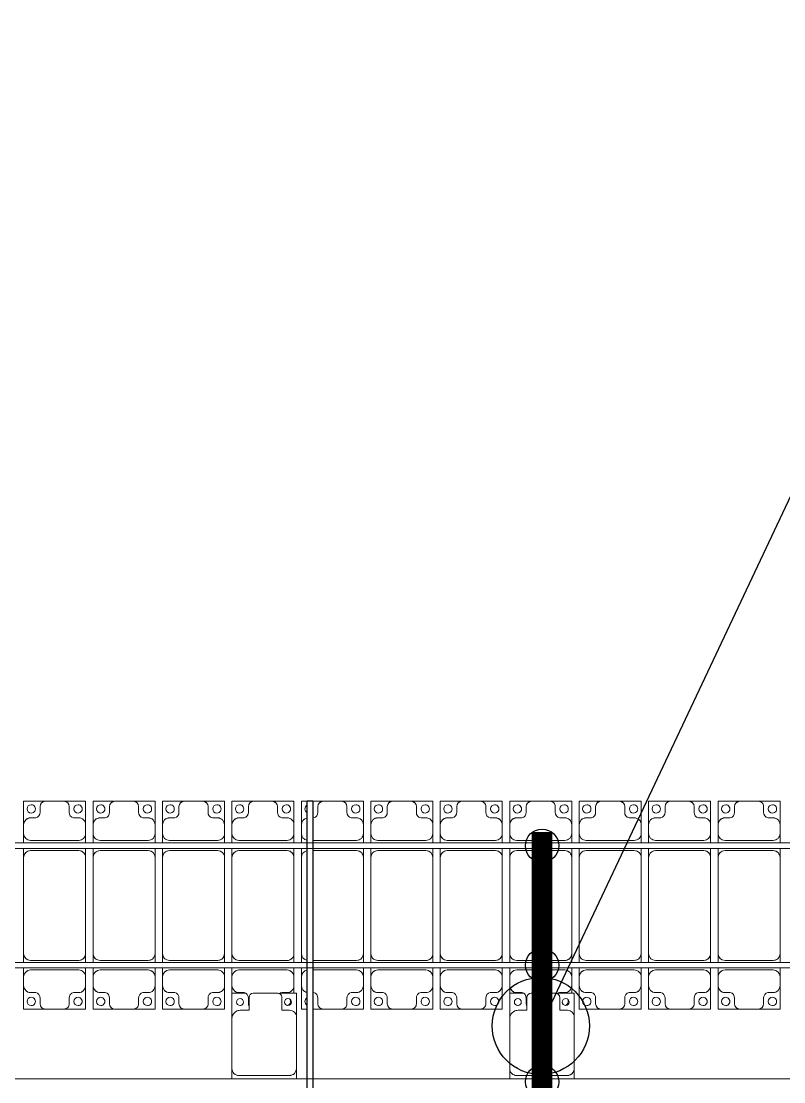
# Model space of a CAD drawing. Header units: millimetres. Extents: x -178706 to 107777, y -87310 to 933.
# Drawn here: x -60641 to -55151, y -7491 to 148 of the extents above; entities that cross this region are included whole.
import ezdxf

# ---------------------------------------------------------------- set-up
doc = ezdxf.new("R2010")
doc.units = ezdxf.units.MM
doc.layers.add('A-GENM', color=13, linetype='Continuous', lineweight=9)
doc.layers.add('S-BEAM', color=12, linetype='Continuous', lineweight=9)
for name, color, linetype in [('GC-BICH NEO', 6, 'Continuous'), ('GC-DAY NEO', 5, 'Continuous'), ('GC-HOP 40x60 GIA CUONG', 1, 'Continuous')]:
    doc.layers.add(name, color=color, linetype=linetype)

# ---------------------------------------------------------------- blocks, each defined once
blk = doc.blocks.new('Dai phao do pin - DẢI PHAO ĐỠ PIN-V56-BỐ TRÍ KHUNG KẾT CẤU BÈ PIN 04')
at = {"layer": 'A-GENM', "color": 7}
for p, q in [((68464.7, 241.6), (68539.7, 241.6)), ((68899.7, 241.6), (68539.7, 241.6)), ((68899.7, 241.6), (69082.2, 241.6)), ((69082.2, 241.6), (69082.2, 142.1)), ((68489.7, 191.6), (68489.7, -173.4)), ((68959.7, 118.2), (68959.7, 181.6)), ((69052.2, 118.2), (68959.7, 118.2)), ((69082.2, -88.2), (69082.2, 88.2)), ((68959.7, -173.4), (68959.7, -118.2)), ((68959.7, -118.2), (69052.2, -118.2)), ((69082.2, -105.4), (69082.2, -223.4)), ((68539.7, -223.4), (68464.7, -223.4)), ((68539.7, -223.4), (68909.7, -223.4)), ((69082.2, -223.4), (68909.7, -223.4))]:
    blk.add_line(p, q, dxfattribs=at)
for centre, radius, start, end in [((68539.7, 191.6), 50, 90, 180), ((68899.7, 181.6), 60, 0, 90), ((68539.7, 191.6), 50, 135, 180), ((68899.7, 181.6), 60, 0, 30), ((69018.6, 183.2), 25, 360, 180), ((69018.6, 183.2), 25, 180, 360), ((69052.2, 88.2), 30, 360, 90), ((69018.6, -161.8), 25, 360, 180), ((69018.6, -161.8), 25, 90, 105), ((69052.2, -88.2), 30, 270, 0), ((69052.2, -88.2), 30, 300, 330), ((68539.7, -173.4), 50, 180, 270), ((68539.7, -173.4), 50, 180, 225), ((68909.7, -173.4), 50, 270, 0), ((68909.7, -173.4), 50, 315, 0), ((69018.6, -161.8), 25, 180, 360)]:
    blk.add_arc(centre, radius, start, end, dxfattribs=at)
blk = doc.blocks.new('Dai phao do pin - DẢI PHAO ĐỠ PIN-V57-BỐ TRÍ KHUNG KẾT CẤU BÈ PIN 04')
at = {"layer": 'A-GENM', "color": 7}
for p, q in [((68464.7, 241.6), (68539.7, 241.6)), ((68899.7, 241.6), (68539.7, 241.6)), ((68902, 241.6), (69082.2, 241.6)), ((69082.2, 241.6), (69082.2, 142.1)), ((68489.7, 191.6), (68489.7, -173.4)), ((68959.7, 118.2), (68959.7, 181.6)), ((69052.2, 118.2), (68959.7, 118.2)), ((69082.2, -88.2), (69082.2, 88.2)), ((68959.7, -173.4), (68959.7, -118.2)), ((68959.7, -118.2), (69052.2, -118.2)), ((69082.2, -105.4), (69082.2, -223.4)), ((68539.7, -223.4), (68464.7, -223.4)), ((68539.7, -223.4), (68909.7, -223.4)), ((69082.2, -223.4), (68909.7, -223.4))]:
    blk.add_line(p, q, dxfattribs=at)
for centre, radius, start, end in [((68539.7, 191.6), 50, 90, 180), ((68899.7, 181.6), 60, 0, 90), ((68539.7, 191.6), 50, 135, 180), ((68899.7, 181.6), 60, 0, 30), ((69018.6, 183.2), 25, 360, 180), ((69018.6, 183.2), 25, 180, 360), ((69052.2, 88.2), 30, 360, 90), ((69018.6, -161.8), 25, 360, 180), ((69018.6, -161.8), 25, 90, 105), ((69052.2, -88.2), 30, 270, 0), ((69052.2, -88.2), 30, 300, 330), ((68539.7, -173.4), 50, 180, 270), ((68539.7, -173.4), 50, 180, 225), ((68909.7, -173.4), 50, 270, 0), ((68909.7, -173.4), 50, 315, 0), ((69018.6, -161.8), 25, 180, 360)]:
    blk.add_arc(centre, radius, start, end, dxfattribs=at)
blk = doc.blocks.new('Dầm C52 - Dầm C52-21053-BỐ TRÍ KHUNG KẾT CẤU BÈ PIN 04')
at = {"layer": 'S-BEAM', "color": 1}
blk.add_line((63553.8, -20), (-63553.8, -20), dxfattribs=at)
blk = doc.blocks.new('Dầm C52 - Dầm C52-21054-BỐ TRÍ KHUNG KẾT CẤU BÈ PIN 04')
at = {"layer": 'S-BEAM', "color": 1}
for p, q in [((-63555, 20), (63555, 20)), ((63555, -20), (-63555, -20))]:
    blk.add_line(p, q, dxfattribs=at)
blk = doc.blocks.new('Dầm C52 - Dầm C52-21055-BỐ TRÍ KHUNG KẾT CẤU BÈ PIN 04')
at = {"layer": 'S-BEAM', "color": 1}
for p, q in [((-63556.2, 20), (63556.2, 20)), ((63556.2, -20), (-63556.2, -20))]:
    blk.add_line(p, q, dxfattribs=at)
blk = doc.blocks.new('Dầm C52 - Hộp 40x60-15957-BỐ TRÍ KHUNG KẾT CẤU BÈ PIN 04')
at = {"layer": 'S-BEAM', "color": 3, "lineweight": 25}
for p, q in [((-37160, 20), (37160, 20)), ((37160, 20), (37160, -20)), ((37160, -20), (-37160, -20))]:
    blk.add_line(p, q, dxfattribs=at)
blk = doc.blocks.new('Dai phaodi lai - DẢI PHAO ĐI LẠI-21666-BỐ TRÍ KHUNG KẾT CẤU BÈ PIN 04')
at = {"layer": 'A-GENM', "color": 7}
for p, q in [((110276.8, 748.4), (110433.1, 748.4)), ((110276.8, 579.3), (110276.8, 748.4)), ((110395.1, 710.4), (110395.1, 670.7)), ((110566.9, 748.4), (110433.1, 748.4)), ((110566.9, 748.4), (110723.2, 748.4)), ((110604.9, 670.7), (110604.9, 710.4)), ((110723.2, 748.4), (110723.2, 579.3)), ((110776.8, 748.4), (110928.3, 748.4)), ((110776.8, 579.3), (110776.8, 748.4)), ((110895.1, 710.4), (110895.1, 670.7)), ((111066.9, 748.4), (110933.1, 748.4)), ((111066.9, 748.4), (111223.2, 748.4)), ((111104.9, 670.7), (111104.9, 710.4)), ((111223.2, 748.4), (111223.2, 579.3)), ((111276.8, 748.4), (111433.1, 748.4)), ((111276.8, 579.3), (111276.8, 748.4)), ((111395.1, 710.4), (111395.1, 670.7)), ((111566.9, 748.4), (111433.1, 748.4)), ((111566.9, 748.4), (111723.2, 748.4)), ((111604.9, 670.7), (111604.9, 710.4)), ((111723.2, 748.4), (111723.2, 579.3)), ((111776.8, 748.4), (111933.1, 748.4)), ((111776.8, 579.3), (111776.8, 748.4)), ((111895.1, 710.4), (111895.1, 670.7)), ((112066.9, 748.4), (111933.1, 748.4)), ((112066.9, 748.4), (112223.2, 748.4)), ((112104.9, 670.7), (112104.9, 710.4)), ((112223.2, 748.4), (112223.2, 579.3)), ((112276.8, 748.4), (112318.3, 748.4)), ((112276.8, 579.3), (112276.8, 748.4)), ((112358.3, 748.4), (112433.1, 748.4)), ((112395.1, 710.4), (112395.1, 670.7)), ((112566.9, 748.4), (112433.1, 748.4)), ((112566.9, 748.4), (112723.2, 748.4)), ((112604.9, 670.7), (112604.9, 710.4)), ((112723.2, 748.4), (112723.2, 579.3)), ((112776.8, 748.4), (112933.1, 748.4)), ((112776.8, 579.3), (112776.8, 748.4)), ((112895.1, 710.4), (112895.1, 670.7)), ((113066.9, 748.4), (112933.1, 748.4)), ((113066.9, 748.4), (113223.2, 748.4)), ((113104.9, 670.7), (113104.9, 710.4)), ((113223.2, 748.4), (113223.2, 579.3)), ((113276.8, 748.4), (113433.1, 748.4)), ((113276.8, 579.3), (113276.8, 748.4)), ((113395.1, 710.4), (113395.1, 670.7)), ((113566.9, 748.4), (113433.1, 748.4)), ((113566.9, 748.4), (113723.2, 748.4)), ((113604.9, 670.7), (113604.9, 710.4)), ((113723.2, 748.4), (113723.2, 579.3)), ((113776.8, 748.4), (113933.1, 748.4)), ((113776.8, 579.3), (113776.8, 748.4)), ((113895.1, 710.4), (113895.1, 670.7)), ((114066.9, 748.4), (113933.1, 748.4)), ((114066.9, 748.4), (114223.2, 748.4)), ((114104.9, 670.7), (114104.9, 710.4)), ((114223.2, 748.4), (114223.2, 579.3)), ((114276.8, 748.4), (114433.1, 748.4)), ((114276.8, 579.3), (114276.8, 748.4)), ((114395.1, 710.4), (114395.1, 670.7)), ((114566.9, 748.4), (114433.1, 748.4)), ((114566.9, 748.4), (114723.2, 748.4)), ((114604.9, 670.7), (114604.9, 710.4)), ((114723.2, 748.4), (114723.2, 579.3)), ((114776.8, 748.4), (114933.1, 748.4)), ((114776.8, 579.3), (114776.8, 748.4)), ((114895.1, 710.4), (114895.1, 670.7)), ((115066.9, 748.4), (114933.1, 748.4)), ((115066.9, 748.4), (115223.2, 748.4)), ((115104.9, 670.7), (115104.9, 710.4)), ((115223.2, 748.4), (115223.2, 579.3)), ((115276.8, 748.4), (115433.1, 748.4)), ((115276.8, 579.3), (115276.8, 748.4)), ((115395.1, 710.4), (115395.1, 670.7)), ((115566.9, 748.4), (115433.1, 748.4)), ((115566.9, 748.4), (115723.2, 748.4)), ((115604.9, 670.7), (115604.9, 710.4)), ((115723.2, 748.4), (115723.2, 579.3)), ((110364.3, 629.3), (110326.8, 629.3)), ((110673.2, 629.3), (110635.7, 629.3)), ((110864.3, 629.3), (110826.8, 629.3)), ((111173.2, 629.3), (111135.7, 629.3)), ((111364.3, 629.3), (111326.8, 629.3)), ((111673.2, 629.3), (111635.7, 629.3)), ((111864.3, 629.3), (111826.8, 629.3)), ((112173.2, 629.3), (112135.7, 629.3)), ((112364.3, 629.3), (112358.3, 629.3)), ((112673.2, 629.3), (112635.7, 629.3)), ((112864.3, 629.3), (112826.8, 629.3)), ((113173.2, 629.3), (113135.7, 629.3)), ((113364.3, 629.3), (113326.8, 629.3)), ((113673.2, 629.3), (113635.7, 629.3)), ((113864.3, 629.3), (113826.8, 629.3)), ((114173.2, 629.3), (114135.7, 629.3)), ((114364.3, 629.3), (114326.8, 629.3)), ((114673.2, 629.3), (114635.7, 629.3)), ((114864.3, 629.3), (114826.8, 629.3)), ((115173.2, 629.3), (115135.7, 629.3)), ((115364.3, 629.3), (115326.8, 629.3)), ((115673.2, 629.3), (115635.7, 629.3)), ((110276.8, 579.3), (110276.8, 516.7)), ((110723.2, 516.7), (110723.2, 579.3)), ((110776.8, 579.3), (110776.8, 516.7)), ((111223.2, 516.7), (111223.2, 579.3)), ((111276.8, 579.3), (111276.8, 516.7)), ((111723.2, 516.7), (111723.2, 579.3)), ((111776.8, 579.3), (111776.8, 516.7)), ((112223.2, 516.7), (112223.2, 579.3)), ((112276.8, 579.3), (112276.8, 516.7)), ((112723.2, 516.7), (112723.2, 579.3)), ((112776.8, 579.3), (112776.8, 516.7)), ((113223.2, 516.7), (113223.2, 579.3)), ((113276.8, 579.3), (113276.8, 516.7)), ((113723.2, 516.7), (113723.2, 579.3)), ((113776.8, 579.3), (113776.8, 516.7)), ((114223.2, 516.7), (114223.2, 579.3)), ((114276.8, 579.3), (114276.8, 516.7)), ((114723.2, 516.7), (114723.2, 579.3)), ((114776.8, 579.3), (114776.8, 516.7)), ((115223.2, 516.7), (115223.2, 579.3)), ((115276.8, 579.3), (115276.8, 516.7)), ((115723.2, 516.7), (115723.2, 579.3)), ((110276.8, 447.9), (110276.8, 516.7)), ((110326.8, 466.7), (110673.2, 466.7)), ((110723.2, 516.7), (110723.2, 447.9)), ((110776.8, 447.9), (110776.8, 516.7)), ((110826.8, 466.7), (111173.2, 466.7)), ((111223.2, 516.7), (111223.2, 447.9)), ((111276.8, 447.9), (111276.8, 516.7)), ((111326.8, 466.7), (111673.2, 466.7)), ((111723.2, 516.7), (111723.2, 447.9)), ((111776.8, 447.9), (111776.8, 516.7)), ((111826.8, 466.7), (112173.2, 466.7)), ((112223.2, 516.7), (112223.2, 447.9)), ((112276.8, 447.9), (112276.8, 516.7)), ((112358.3, 466.7), (112673.2, 466.7)), ((112723.2, 516.7), (112723.2, 447.9)), ((112776.8, 447.9), (112776.8, 516.7)), ((112826.8, 466.7), (113173.2, 466.7)), ((113223.2, 516.7), (113223.2, 447.9)), ((113276.8, 447.9), (113276.8, 516.7)), ((113326.8, 466.7), (113673.2, 466.7)), ((113723.2, 516.7), (113723.2, 447.9)), ((113776.8, 447.9), (113776.8, 516.7)), ((113826.8, 466.7), (114173.2, 466.7)), ((114223.2, 516.7), (114223.2, 447.9)), ((114276.8, 447.9), (114276.8, 516.7)), ((114326.8, 466.7), (114673.2, 466.7)), ((114723.2, 516.7), (114723.2, 447.9)), ((114776.8, 447.9), (114776.8, 516.7)), ((114826.8, 466.7), (115173.2, 466.7)), ((115223.2, 516.7), (115223.2, 447.9)), ((115276.8, 447.9), (115276.8, 516.7)), ((115326.8, 466.7), (115673.2, 466.7)), ((115723.2, 516.7), (115723.2, 447.9)), ((110276.8, 343.3), (110276.8, 407.9)), ((110673.2, 393.3), (110326.8, 393.3)), ((110723.2, 407.9), (110723.2, 343.3)), ((110776.8, 343.3), (110776.8, 407.9)), ((111173.2, 393.3), (110826.8, 393.3)), ((111223.2, 407.9), (111223.2, 343.3)), ((111276.8, 343.3), (111276.8, 407.9)), ((111673.2, 393.3), (111326.8, 393.3)), ((111723.2, 407.9), (111723.2, 343.3)), ((111776.8, 343.3), (111776.8, 407.9)), ((112173.2, 393.3), (111826.8, 393.3)), ((112223.2, 407.9), (112223.2, 343.3)), ((112276.8, 343.3), (112276.8, 407.9)), ((112673.2, 393.3), (112358.3, 393.3)), ((112723.2, 407.9), (112723.2, 343.3)), ((112776.8, 343.3), (112776.8, 407.9)), ((113173.2, 393.3), (112826.8, 393.3)), ((113223.2, 407.9), (113223.2, 343.3)), ((113276.8, 343.3), (113276.8, 407.9)), ((113673.2, 393.3), (113326.8, 393.3)), ((113723.2, 407.9), (113723.2, 343.3)), ((113776.8, 343.3), (113776.8, 407.9)), ((114173.2, 393.3), (113826.8, 393.3)), ((114223.2, 407.9), (114223.2, 343.3)), ((114276.8, 343.3), (114276.8, 407.9)), ((114673.2, 393.3), (114326.8, 393.3)), ((114723.2, 407.9), (114723.2, 343.3)), ((114776.8, 343.3), (114776.8, 407.9)), ((115173.2, 393.3), (114826.8, 393.3)), ((115223.2, 407.9), (115223.2, 343.3)), ((115276.8, 343.3), (115276.8, 407.9)), ((115673.2, 393.3), (115326.8, 393.3)), ((115723.2, 407.9), (115723.2, 343.3)), ((110276.8, 343.3), (110276.8, -348.3)), ((110723.2, -348.3), (110723.2, 343.3)), ((110776.8, 343.3), (110776.8, -348.3)), ((111223.2, -348.3), (111223.2, 343.3)), ((111276.8, 343.3), (111276.8, -348.3)), ((111723.2, -348.3), (111723.2, 343.3)), ((111776.8, 343.3), (111776.8, -348.3)), ((112223.2, -348.3), (112223.2, 343.3)), ((112276.8, 343.3), (112276.8, -348.3)), ((112723.2, -348.3), (112723.2, 343.3)), ((112776.8, 343.3), (112776.8, -348.3)), ((113223.2, -348.3), (113223.2, 343.3)), ((113276.8, 343.3), (113276.8, -348.3)), ((113723.2, -348.3), (113723.2, 343.3)), ((113776.8, 343.3), (113776.8, -348.3)), ((114223.2, -348.3), (114223.2, 343.3)), ((114276.8, 343.3), (114276.8, -348.3)), ((114723.2, -348.3), (114723.2, 343.3)), ((114776.8, 343.3), (114776.8, -348.3)), ((115223.2, -348.3), (115223.2, 343.3)), ((115276.8, 343.3), (115276.8, -348.3)), ((115723.2, -348.3), (115723.2, 343.3)), ((110276.8, -412.1), (110276.8, -348.3)), ((110723.2, -348.3), (110723.2, -412.1)), ((110776.8, -412.1), (110776.8, -348.3)), ((111223.2, -348.3), (111223.2, -412.1)), ((111276.8, -412.1), (111276.8, -348.3)), ((111723.2, -348.3), (111723.2, -412.1)), ((111776.8, -412.1), (111776.8, -348.3)), ((112223.2, -348.3), (112223.2, -412.1)), ((112276.8, -412.1), (112276.8, -348.3)), ((112723.2, -348.3), (112723.2, -412.1)), ((112776.8, -412.1), (112776.8, -348.3)), ((113223.2, -348.3), (113223.2, -412.1)), ((113276.8, -412.1), (113276.8, -348.3)), ((113723.2, -348.3), (113723.2, -412.1)), ((113776.8, -412.1), (113776.8, -348.3)), ((114223.2, -348.3), (114223.2, -412.1)), ((114276.8, -412.1), (114276.8, -348.3)), ((114723.2, -348.3), (114723.2, -412.1)), ((114776.8, -412.1), (114776.8, -348.3)), ((115223.2, -348.3), (115223.2, -412.1)), ((115276.8, -412.1), (115276.8, -348.3)), ((115723.2, -348.3), (115723.2, -412.1)), ((110276.8, -516.7), (110276.8, -452.1)), ((110326.8, -398.3), (110673.2, -398.3)), ((110723.2, -452.1), (110723.2, -516.7)), ((110776.8, -516.7), (110776.8, -452.1)), ((110826.8, -398.3), (111173.2, -398.3)), ((111223.2, -452.1), (111223.2, -516.7)), ((111276.8, -516.7), (111276.8, -452.1)), ((111326.8, -398.3), (111673.2, -398.3)), ((111723.2, -452.1), (111723.2, -516.7)), ((111776.8, -516.7), (111776.8, -452.1)), ((111826.8, -398.3), (112173.2, -398.3)), ((112223.2, -452.1), (112223.2, -516.7)), ((112276.8, -516.7), (112276.8, -452.1)), ((112358.3, -398.3), (112673.2, -398.3)), ((112723.2, -452.1), (112723.2, -516.7)), ((112776.8, -516.7), (112776.8, -452.1)), ((112826.8, -398.3), (113173.2, -398.3)), ((113223.2, -452.1), (113223.2, -516.7)), ((113276.8, -516.7), (113276.8, -452.1)), ((113326.8, -398.3), (113673.2, -398.3)), ((113723.2, -452.1), (113723.2, -516.7)), ((113776.8, -516.7), (113776.8, -452.1)), ((113826.8, -398.3), (114173.2, -398.3)), ((114223.2, -452.1), (114223.2, -516.7)), ((114276.8, -516.7), (114276.8, -452.1)), ((114326.8, -398.3), (114673.2, -398.3)), ((114723.2, -452.1), (114723.2, -516.7)), ((114776.8, -516.7), (114776.8, -452.1)), ((114826.8, -398.3), (115173.2, -398.3)), ((115223.2, -452.1), (115223.2, -516.7)), ((115276.8, -516.7), (115276.8, -452.1)), ((115326.8, -398.3), (115673.2, -398.3)), ((115723.2, -452.1), (115723.2, -516.7)), ((110276.8, -516.7), (110276.8, -579.3)), ((110673.2, -466.7), (110326.8, -466.7)), ((110723.2, -579.3), (110723.2, -516.7)), ((110776.8, -516.7), (110776.8, -579.3)), ((111173.2, -466.7), (110826.8, -466.7)), ((111223.2, -579.3), (111223.2, -516.7)), ((111276.8, -516.7), (111276.8, -579.3)), ((111673.2, -466.7), (111326.8, -466.7)), ((111723.2, -579.3), (111723.2, -516.7)), ((111776.8, -516.7), (111776.8, -579.3)), ((112173.2, -466.7), (111826.8, -466.7)), ((112223.2, -579.3), (112223.2, -516.7)), ((112276.8, -516.7), (112276.8, -579.3)), ((112673.2, -466.7), (112358.3, -466.7)), ((112723.2, -579.3), (112723.2, -516.7)), ((112776.8, -516.7), (112776.8, -579.3)), ((113173.2, -466.7), (112826.8, -466.7)), ((113223.2, -579.3), (113223.2, -516.7)), ((113276.8, -516.7), (113276.8, -579.3)), ((113673.2, -466.7), (113326.8, -466.7)), ((113723.2, -579.3), (113723.2, -516.7)), ((113776.8, -516.7), (113776.8, -579.3)), ((114173.2, -466.7), (113826.8, -466.7)), ((114223.2, -579.3), (114223.2, -516.7)), ((114276.8, -516.7), (114276.8, -579.3)), ((114673.2, -466.7), (114326.8, -466.7)), ((114723.2, -579.3), (114723.2, -516.7)), ((114776.8, -516.7), (114776.8, -579.3)), ((115173.2, -466.7), (114826.8, -466.7)), ((115223.2, -579.3), (115223.2, -516.7)), ((115276.8, -516.7), (115276.8, -579.3)), ((115673.2, -466.7), (115326.8, -466.7)), ((115723.2, -579.3), (115723.2, -516.7)), ((110276.8, -748.4), (110276.8, -579.3)), ((110723.2, -579.3), (110723.2, -748.4)), ((110776.8, -748.4), (110776.8, -579.3)), ((111223.2, -579.3), (111223.2, -748.4)), ((111276.8, -748.4), (111276.8, -579.3)), ((111723.2, -579.3), (111723.2, -748.4)), ((111776.8, -634.6), (111776.8, -579.3)), ((112223.2, -579.3), (112223.2, -637.1)), ((112276.8, -748.4), (112276.8, -579.3)), ((112723.2, -579.3), (112723.2, -748.4)), ((112776.8, -748.4), (112776.8, -579.3)), ((113223.2, -579.3), (113223.2, -748.4)), ((113276.8, -748.4), (113276.8, -579.3)), ((113723.2, -579.3), (113723.2, -748.4)), ((113776.8, -634.6), (113776.8, -579.3)), ((114223.2, -579.3), (114223.2, -637.1)), ((114276.8, -748.4), (114276.8, -579.3)), ((114723.2, -579.3), (114723.2, -748.4)), ((114776.8, -748.4), (114776.8, -579.3)), ((115223.2, -579.3), (115223.2, -748.4)), ((115276.8, -748.4), (115276.8, -579.3)), ((115723.2, -579.3), (115723.2, -748.4)), ((110326.8, -629.3), (110364.3, -629.3)), ((110395.1, -670.7), (110395.1, -710.4)), ((110604.9, -710.4), (110604.9, -670.7)), ((110635.7, -629.3), (110673.2, -629.3)), ((110826.8, -629.3), (110864.3, -629.3)), ((110895.1, -670.7), (110895.1, -710.4)), ((111104.9, -710.4), (111104.9, -670.7)), ((111135.7, -629.3), (111173.2, -629.3)), ((111326.8, -629.3), (111364.3, -629.3)), ((111395.1, -670.7), (111395.1, -710.4)), ((111604.9, -710.4), (111604.9, -670.7)), ((111635.7, -629.3), (111673.2, -629.3)), ((111826.8, -629.3), (111864.3, -629.3)), ((111895.1, -670.7), (111895.1, -710.4)), ((112135.7, -629.3), (112173.2, -629.3)), ((112358.3, -629.3), (112364.3, -629.3)), ((112395.1, -670.7), (112395.1, -710.4)), ((112604.9, -710.4), (112604.9, -670.7)), ((112635.7, -629.3), (112673.2, -629.3)), ((112826.8, -629.3), (112864.3, -629.3)), ((112895.1, -670.7), (112895.1, -710.4)), ((113104.9, -710.4), (113104.9, -670.7)), ((113135.7, -629.3), (113173.2, -629.3)), ((113326.8, -629.3), (113364.3, -629.3)), ((113395.1, -670.7), (113395.1, -710.4)), ((113604.9, -710.4), (113604.9, -670.7)), ((113635.7, -629.3), (113673.2, -629.3)), ((113826.8, -629.3), (113864.3, -629.3)), ((113895.1, -670.7), (113895.1, -710.4)), ((114135.7, -629.3), (114173.2, -629.3)), ((114326.8, -629.3), (114364.3, -629.3)), ((114395.1, -670.7), (114395.1, -710.4)), ((114604.9, -710.4), (114604.9, -670.7)), ((114635.7, -629.3), (114673.2, -629.3)), ((114826.8, -629.3), (114864.3, -629.3)), ((114895.1, -670.7), (114895.1, -710.4)), ((115104.9, -710.4), (115104.9, -670.7)), ((115135.7, -629.3), (115173.2, -629.3)), ((115326.8, -629.3), (115364.3, -629.3)), ((115395.1, -670.7), (115395.1, -710.4)), ((115604.9, -710.4), (115604.9, -670.7)), ((115635.7, -629.3), (115673.2, -629.3)), ((110433.1, -748.4), (110276.8, -748.4)), ((110433.1, -748.4), (110566.9, -748.4)), ((110723.2, -748.4), (110566.9, -748.4)), ((110928.3, -748.4), (110776.8, -748.4)), ((110933.1, -748.4), (111066.9, -748.4)), ((111223.2, -748.4), (111066.9, -748.4)), ((111433.1, -748.4), (111276.8, -748.4)), ((111433.1, -748.4), (111566.9, -748.4)), ((111723.2, -748.4), (111566.9, -748.4)), ((112318.3, -748.4), (112276.8, -748.4)), ((112433.1, -748.4), (112358.3, -748.4)), ((112433.1, -748.4), (112566.9, -748.4)), ((112723.2, -748.4), (112566.9, -748.4)), ((112933.1, -748.4), (112776.8, -748.4)), ((112933.1, -748.4), (113066.9, -748.4)), ((113223.2, -748.4), (113066.9, -748.4)), ((113433.1, -748.4), (113276.8, -748.4)), ((113433.1, -748.4), (113566.9, -748.4)), ((113723.2, -748.4), (113566.9, -748.4)), ((114433.1, -748.4), (114276.8, -748.4)), ((114433.1, -748.4), (114566.9, -748.4)), ((114723.2, -748.4), (114566.9, -748.4)), ((114933.1, -748.4), (114776.8, -748.4)), ((114933.1, -748.4), (115066.9, -748.4)), ((115223.2, -748.4), (115066.9, -748.4)), ((115433.1, -748.4), (115276.8, -748.4)), ((115433.1, -748.4), (115566.9, -748.4)), ((115723.2, -748.4), (115566.9, -748.4))]:
    blk.add_line(p, q, dxfattribs=at)
for centre, radius, start, end in [((110331.6, 693.3), 30, 90, 270), ((110331.6, 693.3), 30, 270, 90), ((110433.1, 710.4), 38, 90, 180), ((110433.1, 710.4), 38, 90, 135), ((110566.9, 710.4), 38, 0, 90), ((110566.9, 710.4), 38, 45, 90), ((110668.4, 693.3), 30, 90, 270), ((110668.4, 693.3), 30, 270, 90), ((110831.6, 693.3), 30, 90, 270), ((110831.6, 693.3), 30, 270, 90), ((110933.1, 710.4), 38, 90, 180), ((110933.1, 710.4), 38, 97.31663, 135), ((111066.9, 710.4), 38, 0, 90), ((111066.9, 710.4), 38, 45, 90), ((111168.4, 693.3), 30, 90, 270), ((111168.4, 693.3), 30, 270, 90), ((111331.6, 693.3), 30, 90, 270), ((111331.6, 693.3), 30, 270, 90), ((111433.1, 710.4), 38, 90, 180), ((111433.1, 710.4), 38, 90, 135), ((111566.9, 710.4), 38, 0, 90), ((111566.9, 710.4), 38, 45, 90), ((111668.4, 693.3), 30, 90, 270), ((111668.4, 693.3), 30, 270, 90), ((111831.6, 693.3), 30, 90, 270), ((111831.6, 693.3), 30, 270, 90), ((111933.1, 710.4), 38, 90, 180), ((111933.1, 710.4), 38, 90, 135), ((112066.9, 710.4), 38, 0, 90), ((112066.9, 710.4), 38, 45, 90), ((112168.4, 693.3), 30, 90, 270), ((112168.4, 693.3), 30, 270, 90), ((112331.6, 693.3), 30, 120, 240), ((112331.6, 693.3), 30, 345, 15), ((112433.1, 710.4), 38, 90, 180), ((112433.1, 710.4), 38, 90, 135), ((112566.9, 710.4), 38, 0, 90), ((112566.9, 710.4), 38, 45, 90), ((112668.4, 693.3), 30, 90, 270), ((112668.4, 693.3), 30, 270, 90), ((112831.6, 693.3), 30, 90, 270), ((112831.6, 693.3), 30, 270, 90), ((112933.1, 710.4), 38, 90, 180), ((112933.1, 710.4), 38, 90, 135), ((113066.9, 710.4), 38, 0, 90), ((113066.9, 710.4), 38, 45, 90), ((113168.4, 693.3), 30, 90, 270), ((113168.4, 693.3), 30, 270, 90), ((113331.6, 693.3), 30, 90, 270), ((113331.6, 693.3), 30, 270, 90), ((113433.1, 710.4), 38, 90, 180), ((113433.1, 710.4), 38, 90, 135), ((113566.9, 710.4), 38, 360, 90), ((113566.9, 710.4), 38, 45, 90), ((113668.4, 693.3), 30, 90, 270), ((113668.4, 693.3), 30, 270, 90), ((113831.6, 693.3), 30, 90, 270), ((113831.6, 693.3), 30, 270, 90), ((113933.1, 710.4), 38, 90, 180), ((113933.1, 710.4), 38, 90, 124.24719), ((114066.9, 710.4), 38, 360, 90), ((114066.9, 710.4), 38, 45, 90), ((114168.4, 693.3), 30, 90, 270), ((114168.4, 693.3), 30, 270, 90), ((114331.6, 693.3), 30, 90, 270), ((114331.6, 693.3), 30, 270, 90), ((114433.1, 710.4), 38, 90, 180), ((114433.1, 710.4), 38, 90, 135), ((114566.9, 710.4), 38, 0, 90), ((114566.9, 710.4), 38, 45, 90), ((114668.4, 693.3), 30, 90, 270), ((114668.4, 693.3), 30, 270, 90), ((114831.6, 693.3), 30, 90, 270), ((114831.6, 693.3), 30, 270, 90), ((114933.1, 710.4), 38, 90, 180), ((114933.1, 710.4), 38, 90, 135), ((115066.9, 710.4), 38, 0, 90), ((115066.9, 710.4), 38, 45, 90), ((115168.4, 693.3), 30, 90, 270), ((115168.4, 693.3), 30, 270, 90), ((115331.6, 693.3), 30, 90, 270), ((115331.6, 693.3), 30, 270, 90), ((115433.1, 710.4), 38, 90, 180), ((115433.1, 710.4), 38, 90, 135), ((115566.9, 710.4), 38, 360, 90), ((115566.9, 710.4), 38, 45, 90), ((115668.4, 693.3), 30, 90, 270), ((115668.4, 693.3), 30, 270, 90), ((110326.8, 579.3), 50, 90, 180), ((110326.8, 579.3), 50, 90, 135), ((110355.2, 668.2), 40, 283.18854, 3.50807), ((110644.8, 668.2), 40, 176.49193, 256.81146), ((110673.2, 579.3), 50, 360, 90), ((110673.2, 579.3), 50, 45, 90), ((110826.8, 579.3), 50, 90, 180), ((110826.8, 579.3), 50, 90, 135), ((110855.2, 668.2), 40, 283.18854, 3.50807), ((111144.8, 668.2), 40, 176.49193, 256.81146), ((111173.2, 579.3), 50, 0, 90), ((111173.2, 579.3), 50, 45, 90), ((111326.8, 579.3), 50, 90, 180), ((111326.8, 579.3), 50, 90, 135), ((111355.2, 668.2), 40, 283.18854, 3.50807), ((111644.8, 668.2), 40, 176.49193, 256.81146), ((111673.2, 579.3), 50, 0, 90), ((111673.2, 579.3), 50, 45, 88.91342), ((111826.8, 579.3), 50, 90, 180), ((111826.8, 579.3), 50, 90, 135), ((111855.2, 668.2), 40, 283.18854, 3.50807), ((112144.8, 668.2), 40, 176.49193, 256.81146), ((112173.2, 579.3), 50, 360, 90), ((112173.2, 579.3), 50, 45, 90), ((112326.8, 579.3), 50, 105, 180), ((112326.8, 579.3), 50, 105, 135), ((112355.2, 668.2), 40, 283.18854, 3.50807), ((112644.8, 668.2), 40, 176.49193, 256.81146), ((112673.2, 579.3), 50, 360, 90), ((112673.2, 579.3), 50, 45, 90), ((112826.8, 579.3), 50, 90, 180), ((112826.8, 579.3), 50, 90, 132.67283), ((112855.2, 668.2), 40, 283.18854, 3.50807), ((113144.8, 668.2), 40, 176.49193, 256.81146), ((113173.2, 579.3), 50, 360, 90), ((113173.2, 579.3), 50, 45, 90), ((113326.8, 579.3), 50, 90, 180), ((113326.8, 579.3), 50, 90, 135), ((113355.2, 668.2), 40, 283.18854, 3.50807), ((113644.8, 668.2), 40, 176.49193, 256.81146), ((113673.2, 579.3), 50, 0, 90), ((113673.2, 579.3), 50, 45, 90), ((113826.8, 579.3), 50, 90, 180), ((113826.8, 579.3), 50, 90, 135), ((113855.2, 668.2), 40, 283.18854, 3.50807), ((114144.8, 668.2), 40, 176.49193, 256.81146), ((114173.2, 579.3), 50, 360, 90), ((114173.2, 579.3), 50, 45, 90), ((114326.8, 579.3), 50, 90, 180), ((114326.8, 579.3), 50, 90, 135), ((114355.2, 668.2), 40, 283.18854, 3.50807), ((114644.8, 668.2), 40, 176.49193, 256.81146), ((114673.2, 579.3), 50, 360, 90), ((114673.2, 579.3), 50, 45, 90), ((114826.8, 579.3), 50, 90, 180), ((114826.8, 579.3), 50, 90, 135), ((114855.2, 668.2), 40, 283.18854, 3.50807), ((115144.8, 668.2), 40, 176.49193, 256.81146), ((115173.2, 579.3), 50, 360, 90), ((115173.2, 579.3), 50, 45, 90), ((115326.8, 579.3), 50, 90, 180), ((115326.8, 579.3), 50, 90, 135), ((115355.2, 668.2), 40, 283.18854, 3.50807), ((115644.8, 668.2), 40, 176.49193, 256.81146), ((115673.2, 579.3), 50, 0, 90), ((115673.2, 579.3), 50, 45, 90), ((110326.8, 516.7), 50, 180, 270), ((110326.8, 516.7), 50, 225, 270), ((110673.2, 516.7), 50, 270, 0), ((110673.2, 516.7), 50, 270, 315), ((110826.8, 516.7), 50, 180, 270), ((110826.8, 516.7), 50, 225, 270), ((111173.2, 516.7), 50, 270, 360), ((111173.2, 516.7), 50, 270, 315), ((111326.8, 516.7), 50, 180, 270), ((111326.8, 516.7), 50, 225, 270), ((111673.2, 516.7), 50, 270, 0), ((111673.2, 516.7), 50, 271.08623, 315), ((111826.8, 516.7), 50, 180, 270), ((111826.8, 516.7), 50, 225, 270), ((112173.2, 516.7), 50, 270, 360), ((112173.2, 516.7), 50, 270, 315), ((112326.8, 516.7), 50, 180, 255), ((112326.8, 516.7), 50, 225, 255), ((112673.2, 516.7), 50, 270, 0), ((112673.2, 516.7), 50, 270, 315), ((112826.8, 516.7), 50, 180, 270), ((112826.8, 516.7), 50, 227.32681, 270), ((113173.2, 516.7), 50, 270, 360), ((113173.2, 516.7), 50, 270, 315), ((113326.8, 516.7), 50, 180, 270), ((113326.8, 516.7), 50, 225, 270), ((113673.2, 516.7), 50, 270, 0), ((113673.2, 516.7), 50, 270, 315), ((113826.8, 516.7), 50, 180, 270), ((113826.8, 516.7), 50, 225, 270), ((114173.2, 516.7), 50, 270, 360), ((114173.2, 516.7), 50, 270, 315), ((114326.8, 516.7), 50, 180, 270), ((114326.8, 516.7), 50, 225, 270), ((114673.2, 516.7), 50, 270, 0), ((114673.2, 516.7), 50, 270, 315), ((114826.8, 516.7), 50, 180, 270), ((114826.8, 516.7), 50, 225, 270), ((115173.2, 516.7), 50, 270, 360), ((115173.2, 516.7), 50, 270, 315), ((115326.8, 516.7), 50, 180, 270), ((115326.8, 516.7), 50, 225, 270), ((115673.2, 516.7), 50, 270, 0), ((115673.2, 516.7), 50, 270, 315), ((110326.8, 343.3), 50, 90, 180), ((110326.8, 343.3), 50, 105, 180), ((110673.2, 343.3), 50, 360, 90), ((110673.2, 343.3), 50, 30, 75), ((110826.8, 343.3), 50, 90, 180), ((110826.8, 343.3), 50, 105, 180), ((111173.2, 343.3), 50, 0, 90), ((111173.2, 343.3), 50, 30, 75), ((111326.8, 343.3), 50, 90, 180), ((111326.8, 343.3), 50, 105, 180), ((111673.2, 343.3), 50, 360, 90), ((111673.2, 343.3), 50, 30, 75), ((111826.8, 343.3), 50, 90, 180), ((111826.8, 343.3), 50, 105, 180), ((112173.2, 343.3), 50, 0, 90), ((112173.2, 343.3), 50, 30, 75), ((112326.8, 343.3), 50, 105, 180), ((112326.8, 343.3), 50, 105, 180), ((112673.2, 343.3), 50, 360, 90), ((112673.2, 343.3), 50, 30, 75), ((112826.8, 343.3), 50, 90, 180), ((112826.8, 343.3), 50, 105, 180), ((113173.2, 343.3), 50, 0, 90), ((113173.2, 343.3), 50, 30, 75), ((113326.8, 343.3), 50, 90, 180), ((113326.8, 343.3), 50, 105, 180), ((113673.2, 343.3), 50, 360, 90), ((113673.2, 343.3), 50, 30, 75), ((113826.8, 343.3), 50, 90, 180), ((113826.8, 343.3), 50, 105, 180), ((114173.2, 343.3), 50, 360, 90), ((114173.2, 343.3), 50, 30, 75), ((114326.8, 343.3), 50, 90, 180), ((114326.8, 343.3), 50, 105, 147.47693), ((114673.2, 343.3), 50, 360, 90), ((114673.2, 343.3), 50, 30, 75), ((114826.8, 343.3), 50, 90, 180), ((114826.8, 343.3), 50, 105, 180), ((115173.2, 343.3), 50, 0, 90), ((115173.2, 343.3), 50, 30, 75), ((115326.8, 343.3), 50, 90, 180), ((115326.8, 343.3), 50, 105, 180), ((115673.2, 343.3), 50, 360, 90), ((115673.2, 343.3), 50, 30, 75), ((114326.8, 343.3), 50, 150, 180), ((110326.8, -348.3), 50, 180, 270), ((110326.8, -348.3), 50, 195, 240), ((110673.2, -348.3), 50, 270, 360), ((110673.2, -348.3), 50, 270, 345), ((110826.8, -348.3), 50, 180, 270), ((110826.8, -348.3), 50, 195, 240), ((111173.2, -348.3), 50, 270, 360), ((111173.2, -348.3), 50, 270, 345), ((111326.8, -348.3), 50, 180, 270), ((111326.8, -348.3), 50, 195, 240), ((111673.2, -348.3), 50, 270, 360), ((111673.2, -348.3), 50, 271.08441, 345), ((111826.8, -348.3), 50, 180, 270), ((111826.8, -348.3), 50, 195, 240), ((112173.2, -348.3), 50, 270, 0), ((112173.2, -348.3), 50, 270, 345), ((112326.8, -348.3), 50, 180, 255), ((112326.8, -348.3), 50, 195, 240), ((112673.2, -348.3), 50, 270, 360), ((112673.2, -348.3), 50, 270, 345), ((112826.8, -348.3), 50, 180, 270), ((112826.8, -348.3), 50, 195, 240), ((113173.2, -348.3), 50, 270, 0), ((113173.2, -348.3), 50, 270, 345), ((113326.8, -348.3), 50, 180, 270), ((113326.8, -348.3), 50, 195, 240), ((113673.2, -348.3), 50, 270, 360), ((113673.2, -348.3), 50, 270, 345), ((113826.8, -348.3), 50, 180, 270), ((113826.8, -348.3), 50, 195, 240), ((114173.2, -348.3), 50, 270, 0), ((114173.2, -348.3), 50, 270, 345), ((114326.8, -348.3), 50, 180, 270), ((114326.8, -348.3), 50, 195, 240), ((114673.2, -348.3), 50, 270, 360), ((114673.2, -348.3), 50, 270, 345), ((114826.8, -348.3), 50, 180, 270), ((114826.8, -348.3), 50, 195, 240), ((115173.2, -348.3), 50, 270, 360), ((115173.2, -348.3), 50, 270, 345), ((115326.8, -348.3), 50, 180, 270), ((115326.8, -348.3), 50, 195, 240), ((115673.2, -348.3), 50, 270, 360), ((115673.2, -348.3), 50, 270, 345), ((110326.8, -516.7), 50, 90, 180), ((110326.8, -516.7), 50, 90, 135), ((110673.2, -516.7), 50, 360, 90), ((110673.2, -516.7), 50, 45, 90), ((110826.8, -516.7), 50, 90, 180), ((110826.8, -516.7), 50, 90, 135), ((111173.2, -516.7), 50, 0, 90), ((111173.2, -516.7), 50, 45, 90), ((111326.8, -516.7), 50, 90, 180), ((111326.8, -516.7), 50, 90, 135), ((111673.2, -516.7), 50, 360, 90), ((111673.2, -516.7), 50, 45, 88.91574), ((111826.8, -516.7), 50, 90, 180), ((111826.8, -516.7), 50, 90, 135), ((112173.2, -516.7), 50, 0, 90), ((112173.2, -516.7), 50, 45, 90), ((112326.8, -516.7), 50, 105, 180), ((112326.8, -516.7), 50, 105, 135), ((112673.2, -516.7), 50, 360, 90), ((112673.2, -516.7), 50, 45, 90), ((112826.8, -516.7), 50, 90, 180), ((112826.8, -516.7), 50, 90, 135), ((113173.2, -516.7), 50, 0, 90), ((113173.2, -516.7), 50, 45, 90), ((113326.8, -516.7), 50, 90, 180), ((113326.8, -516.7), 50, 90, 135), ((113673.2, -516.7), 50, 0, 90), ((113673.2, -516.7), 50, 45, 90), ((113826.8, -516.7), 50, 90, 180), ((113826.8, -516.7), 50, 90, 135), ((114173.2, -516.7), 50, 0, 90), ((114173.2, -516.7), 50, 45, 90), ((114326.8, -516.7), 50, 90, 180), ((114326.8, -516.7), 50, 90, 135), ((114673.2, -516.7), 50, 360, 90), ((114673.2, -516.7), 50, 45, 90), ((114826.8, -516.7), 50, 90, 180), ((114826.8, -516.7), 50, 90, 135), ((115173.2, -516.7), 50, 0, 90), ((115173.2, -516.7), 50, 45, 90), ((115326.8, -516.7), 50, 90, 180), ((115326.8, -516.7), 50, 90, 135), ((115673.2, -516.7), 50, 360, 90), ((115673.2, -516.7), 50, 45, 90), ((110326.8, -579.3), 50, 180, 270), ((110673.2, -579.3), 50, 270, 360), ((110826.8, -579.3), 50, 180, 270), ((111173.2, -579.3), 50, 270, 0), ((111326.8, -579.3), 50, 180, 270), ((111673.2, -579.3), 50, 270, 0), ((111826.8, -579.3), 50, 180, 270), ((112173.2, -579.3), 50, 270, 0), ((112326.8, -579.3), 50, 180, 255), ((112673.2, -579.3), 50, 270, 360), ((112826.8, -579.3), 50, 180, 270), ((113173.2, -579.3), 50, 270, 0), ((113326.8, -579.3), 50, 180, 270), ((113673.2, -579.3), 50, 270, 360), ((113826.8, -579.3), 50, 180, 270), ((114173.2, -579.3), 50, 270, 0), ((114326.8, -579.3), 50, 180, 270), ((114673.2, -579.3), 50, 270, 360), ((114826.8, -579.3), 50, 180, 270), ((115173.2, -579.3), 50, 270, 360), ((115326.8, -579.3), 50, 180, 270), ((115673.2, -579.3), 50, 270, 360), ((110326.8, -579.3), 50, 225, 270), ((110331.6, -693.3), 30, 90, 270), ((110331.6, -693.3), 30, 270, 90), ((110355.2, -668.2), 40, 356.49193, 76.81146), ((110644.8, -668.2), 40, 103.18854, 183.50807), ((110668.4, -693.3), 30, 90, 270), ((110668.4, -693.3), 30, 270, 90), ((110673.2, -579.3), 50, 270, 315), ((110826.8, -579.3), 50, 225, 270), ((110831.6, -693.3), 30, 90, 270), ((110831.6, -693.3), 30, 270, 90), ((110855.2, -668.2), 40, 356.49193, 76.81146), ((111144.8, -668.2), 40, 103.18854, 183.50807), ((111168.4, -693.3), 30, 90, 270), ((111168.4, -693.3), 30, 270, 90), ((111173.2, -579.3), 50, 270, 315), ((111326.8, -579.3), 50, 225, 270), ((111331.6, -693.3), 30, 90, 270), ((111331.6, -693.3), 30, 270, 90), ((111355.2, -668.2), 40, 356.49193, 76.81146), ((111644.8, -668.2), 40, 103.18854, 183.50807), ((111668.4, -693.3), 30, 90, 270), ((111668.4, -693.3), 30, 270, 90), ((111673.2, -579.3), 50, 271.08392, 315), ((111826.8, -579.3), 50, 225, 270), ((111855.2, -668.2), 40, 356.49193, 76.81146), ((112144.8, -668.2), 40, 103.18854, 129.96172), ((112173.2, -579.3), 50, 270, 315), ((112168.4, -693.3), 30, 285, 30), ((112326.8, -579.3), 50, 225, 255), ((112331.6, -693.3), 30, 120, 240), ((112331.6, -693.3), 30, 345, 15), ((112355.2, -668.2), 40, 356.49193, 76.81146), ((112644.8, -668.2), 40, 103.18854, 183.50807), ((112668.4, -693.3), 30, 90, 270), ((112668.4, -693.3), 30, 270, 90), ((112673.2, -579.3), 50, 270, 315), ((112826.8, -579.3), 50, 225, 270), ((112831.6, -693.3), 30, 90, 270), ((112831.6, -693.3), 30, 270, 90), ((112855.2, -668.2), 40, 356.49193, 76.81146), ((113144.8, -668.2), 40, 103.18854, 183.50807), ((113168.4, -693.3), 30, 90, 270), ((113168.4, -693.3), 30, 270, 90), ((113173.2, -579.3), 50, 270, 315), ((113326.8, -579.3), 50, 225, 270), ((113331.6, -693.3), 30, 90, 270), ((113331.6, -693.3), 30, 270, 90), ((113355.2, -668.2), 40, 356.49193, 76.81146), ((113644.8, -668.2), 40, 103.18854, 183.50807), ((113668.4, -693.3), 30, 90, 270), ((113668.4, -693.3), 30, 270, 90), ((113673.2, -579.3), 50, 270, 315), ((113826.8, -579.3), 50, 225, 270), ((113855.2, -668.2), 40, 356.49193, 76.81146), ((114144.8, -668.2), 40, 103.18854, 129.96172), ((114173.2, -579.3), 50, 270, 315), ((114168.4, -693.3), 30, 285, 30), ((114326.8, -579.3), 50, 225, 270), ((114331.6, -693.3), 30, 90, 270), ((114331.6, -693.3), 30, 270, 90), ((114355.2, -668.2), 40, 356.49193, 76.81146), ((114644.8, -668.2), 40, 103.18854, 183.50807), ((114668.4, -693.3), 30, 90, 270), ((114668.4, -693.3), 30, 270, 90), ((114673.2, -579.3), 50, 270, 315), ((114826.8, -579.3), 50, 225, 270), ((114831.6, -693.3), 30, 90, 270), ((114831.6, -693.3), 30, 270, 90), ((114855.2, -668.2), 40, 356.49193, 76.81146), ((115144.8, -668.2), 40, 103.18854, 183.50807), ((115168.4, -693.3), 30, 90, 270), ((115168.4, -693.3), 30, 270, 90), ((115173.2, -579.3), 50, 270, 315), ((115326.8, -579.3), 50, 225, 270), ((115331.6, -693.3), 30, 90, 270), ((115331.6, -693.3), 30, 270, 90), ((115355.2, -668.2), 40, 356.49193, 76.81146), ((115644.8, -668.2), 40, 103.18854, 183.50807), ((115668.4, -693.3), 30, 90, 270), ((115668.4, -693.3), 30, 270, 90), ((115673.2, -579.3), 50, 270, 315), ((110433.1, -710.4), 38, 180, 270), ((110433.1, -710.4), 38, 225, 270), ((110566.9, -710.4), 38, 270, 0), ((110566.9, -710.4), 38, 270, 315), ((110933.1, -710.4), 38, 180, 270), ((110933.1, -710.4), 38, 225, 262.67922), ((111066.9, -710.4), 38, 270, 0), ((111066.9, -710.4), 38, 270, 315), ((111433.1, -710.4), 38, 180, 270), ((111433.1, -710.4), 38, 225, 270), ((111566.9, -710.4), 38, 270, 0), ((111566.9, -710.4), 38, 270, 315), ((111831.6, -693.3), 30, 285, 330), ((111933.1, -710.4), 38, 180, 209.7798), ((112433.1, -710.4), 38, 180, 270), ((112433.1, -710.4), 38, 225, 270), ((112566.9, -710.4), 38, 270, 0), ((112566.9, -710.4), 38, 270, 315), ((112933.1, -710.4), 38, 180, 270), ((112933.1, -710.4), 38, 225, 270), ((113066.9, -710.4), 38, 270, 0), ((113066.9, -710.4), 38, 270, 315), ((113433.1, -710.4), 38, 180, 270), ((113433.1, -710.4), 38, 225, 270), ((113566.9, -710.4), 38, 270, 0), ((113566.9, -710.4), 38, 270, 315), ((113831.6, -693.3), 30, 285, 330), ((113933.1, -710.4), 38, 180, 209.7798), ((114433.1, -710.4), 38, 180, 270), ((114433.1, -710.4), 38, 225, 270), ((114566.9, -710.4), 38, 270, 360), ((114566.9, -710.4), 38, 270, 315), ((114933.1, -710.4), 38, 180, 270), ((114933.1, -710.4), 38, 225, 270), ((115066.9, -710.4), 38, 270, 0), ((115066.9, -710.4), 38, 270, 315), ((115433.1, -710.4), 38, 180, 270), ((115433.1, -710.4), 38, 225, 270), ((115566.9, -710.4), 38, 270, 360), ((115566.9, -710.4), 38, 270, 315)]:
    blk.add_arc(centre, radius, start, end, dxfattribs=at)
blk = doc.blocks.new('HOBANMONG_BEPIN 4_rvt-1-BỐ TRÍ KHUNG KẾT CẤU BÈ PIN 04')
at = {"layer": 'A-GENM', "color": 3, "lineweight": 25}
for name, p, rotation in [('Dai phaodi lai - DẢI PHAO ĐI LẠI-21666-BỐ TRÍ KHUNG KẾT CẤU BÈ PIN 04', (-170900.6, -6219.3), 0.0001043351917741), ('Dai phao do pin - DẢI PHAO ĐỠ PIN-V56-BỐ TRÍ KHUNG KẾT CẤU BÈ PIN 04', (-58882.2, -75935.8), 90.00010434022407), ('Dai phao do pin - DẢI PHAO ĐỠ PIN-V57-BỐ TRÍ KHUNG KẾT CẤU BÈ PIN 04', (-56882.2, -75935.8), 90.00010434022407)]:
    blk.add_blockref(name, p, dxfattribs=dict(at, rotation=rotation))
at = {"layer": 'S-BEAM', "color": 3, "lineweight": 25}
for name, p, rotation in [('Dầm C52 - Hộp 40x60-15957-BỐ TRÍ KHUNG KẾT CẤU BÈ PIN 04', (-58562.2, -42626.9), 90.00010434022374), ('Dầm C52 - Dầm C52-21055-BỐ TRÍ KHUNG KẾT CẤU BÈ PIN 04', (-108056.5, -5791.2), 180.0001043386848), ('Dầm C52 - Dầm C52-21054-BỐ TRÍ KHUNG KẾT CẤU BÈ PIN 04', (-108055.3, -6651.2), 180.0001043386848), ('Dầm C52 - Dầm C52-21053-BỐ TRÍ KHUNG KẾT CẤU BÈ PIN 04', (-108054.1, -7491.2), 180.0001043386848)]:
    blk.add_blockref(name, p, dxfattribs=dict(at, rotation=rotation))

msp = doc.modelspace()

# ---------------------------------------------------------------- linework, layer by layer
at = {"layer": 'GC-BICH NEO'}
msp.add_circle((-56900, -7088.9), 350, dxfattribs=at)
at = {"layer": 'GC-DAY NEO'}
msp.add_line((-56900, -7088.9), (-53490.6, 148.3), dxfattribs=at)
at = {"layer": 'GC-HOP 40x60 GIA CUONG', "const_width": 150}
msp.add_lwpolyline([(-56891.3, -20691.2), (-56891.3, -5691.2)], dxfattribs=at)
at = {"layer": 'GC-HOP 40x60 GIA CUONG'}
for centre in [(-56891.3, -5791.2), (-56891.3, -6651.2), (-56891.3, -7491.2)]:
    msp.add_circle(centre, 120, dxfattribs=at)

# ---------------------------------------------------------------- block references
at = {"lineweight": 5}
msp.add_blockref('HOBANMONG_BEPIN 4_rvt-1-BỐ TRÍ KHUNG KẾT CẤU BÈ PIN 04', (0, 0), dxfattribs=at)

doc.saveas('drawing.dxf')
